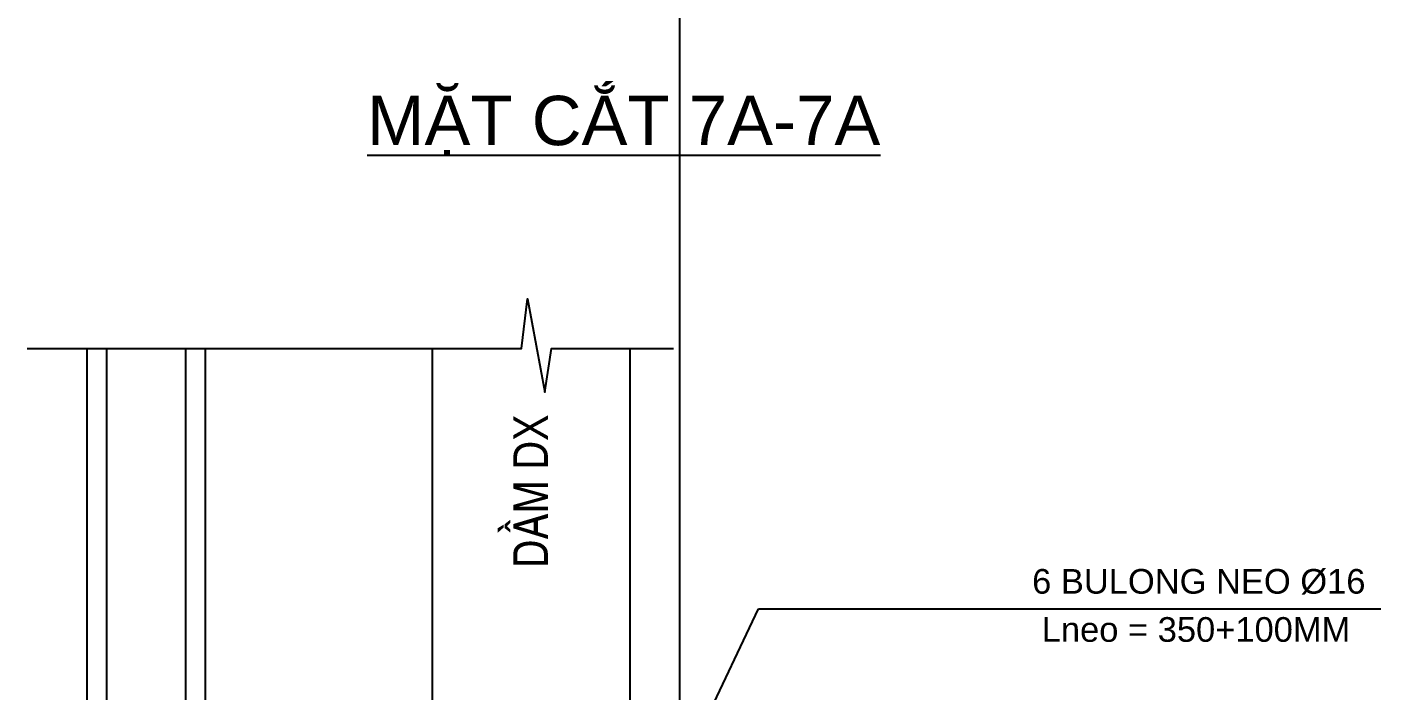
# Model space of a CAD drawing. Header units: inches. Extents: x 651127 to 1529722, y 768575 to 1021311.
# Drawn here: x 1220230 to 1233944, y 801456 to 808185 of the extents above; entities that cross this region are included whole.
import ezdxf
from ezdxf.enums import TextEntityAlignment as Align

# ---------------------------------------------------------------- set-up
doc = ezdxf.new("R2010")
doc.units = ezdxf.units.IN
doc.header["$LTSCALE"] = 1000
doc.header["$MEASUREMENT"] = 0
doc.linetypes.add('CENTER2', pattern=[1.125, 0.75, -0.125, 0.125, -0.125])
for name, color, linetype in [('DWGshare.com_10', 7, 'Continuous'), ('DWGshare.com_16', 2, 'Continuous'), ('DWGshare.com_19', 136, 'Continuous'), ('DWGshare.com_3', 7, 'Continuous'), ('DWGshare.com_32', 253, 'Continuous'), ('DWGshare.com_4', 8, 'CENTER2')]:
    doc.layers.add(name, color=color, linetype=linetype)
doc.styles.add('DWGshare.com_14', font='romans.shx', dxfattribs={"width": 0.8})
doc.styles.add('DWGshare.com_3', font='VHELVEB.TTF')
doc.styles.add('DWGshare.com_5', font='VHELVCN.TTF')
doc.styles.add('DWGshare.com_6', font='VHELVEN.TTF')
doc.dimstyles.new('DWGshare.com_12', dxfattribs={"dimscale": 100, "dimtxt": 2, "dimasz": 1.5, "dimexe": 1.5, "dimexo": 1.5, "dimgap": 1, "dimtad": 1, "dimdec": 0, "dimlfac": 0.2, "dimzin": 0, "dimdsep": 46, "dimtxsty": 'DWGshare.com_14', "dimblk": 'DWGshare.com_1', "dimcen": 3, "dimdle": 1.5, "dimclrd": 256, "dimclre": 256, "dimclrt": 7, "dimadec": 0, "dimazin": 0, "dimtfac": 1, "dimtdec": 0, "dimtix": 1, "dimtmove": 2, "dimatfit": 3, "dimfxl": 1, "dimtolj": 1, "dimtzin": 0, "dimarcsym": 0})

# ---------------------------------------------------------------- blocks, each defined once
blk = doc.blocks.new('DWGshare.com_1')
at = {"color": 0, "linetype": 'ByBlock', "const_width": 0.3}
blk.add_lwpolyline([(-0.5, -0.5), (0.5, 0.5)], dxfattribs=at)

msp = doc.modelspace()

# ---------------------------------------------------------------- linework, layer by layer
at = {"layer": 'DWGshare.com_19'}
msp.add_lwpolyline([(1220230.1, 804926.1), (1225238.9, 804926.1), (1225297.7, 805430.8), (1225475.9, 804484.5), (1225542.2, 804926.1), (1226777.8, 804926.1)], dxfattribs=at)
at = {"layer": 'DWGshare.com_3', "ltscale": 100}
for p, q in [((1224337.7, 797949), (1224337.7, 804926.1)), ((1226337.7, 797949), (1226337.7, 804926.1))]:
    msp.add_line(p, q, dxfattribs=at)
at = {"layer": 'DWGshare.com_32', "ltscale": 100}
for p, q in [((1220837.7, 799574), (1220837.7, 804926.1)), ((1221037.7, 798969), (1221037.7, 804926.1)), ((1221837.7, 798969), (1221837.7, 804926.1)), ((1222037.7, 799574), (1222037.7, 804926.1))]:
    msp.add_line(p, q, dxfattribs=at)
at = {"layer": 'DWGshare.com_4', "ltscale": 1000}
msp.add_line((1226837.7, 826156.9), (1226837.7, 789072.7), dxfattribs=at)

# ---------------------------------------------------------------- texts
at = {"layer": 'DWGshare.com_10', "style": 'DWGshare.com_3'}
msp.add_text('%%UMAËT CAÉT 7A-7A', height=500, dxfattribs=at).set_placement((1226273.8, 806987.6), align=Align.CENTER)
at = {"layer": 'DWGshare.com_10', "style": 'DWGshare.com_6'}
for s, p in [('6 BULONG NEO Þ16', (1230411.2, 802441.7)), ('Lneo = 350+100MM', (1230508.5, 801953.7))]:
    msp.add_text(s, height=250, dxfattribs=at).set_placement(p)
at = {"layer": 'DWGshare.com_16', "color": 2, "linetype": 'Continuous', "style": 'DWGshare.com_5'}
msp.add_text('DAÀM DX', height=350, rotation=90, dxfattribs=at).set_placement((1225505.9, 802701.8))

# ---------------------------------------------------------------- leaders
at = {"layer": 'DWGshare.com_19'}
msp.add_leader([(1226107.7, 799053.8), (1227638.6, 802288.2), (1233944.5, 802288.2)], dimstyle='DWGshare.com_12', override={"dimtad": 0}, dxfattribs=at)

doc.saveas('drawing.dxf')
